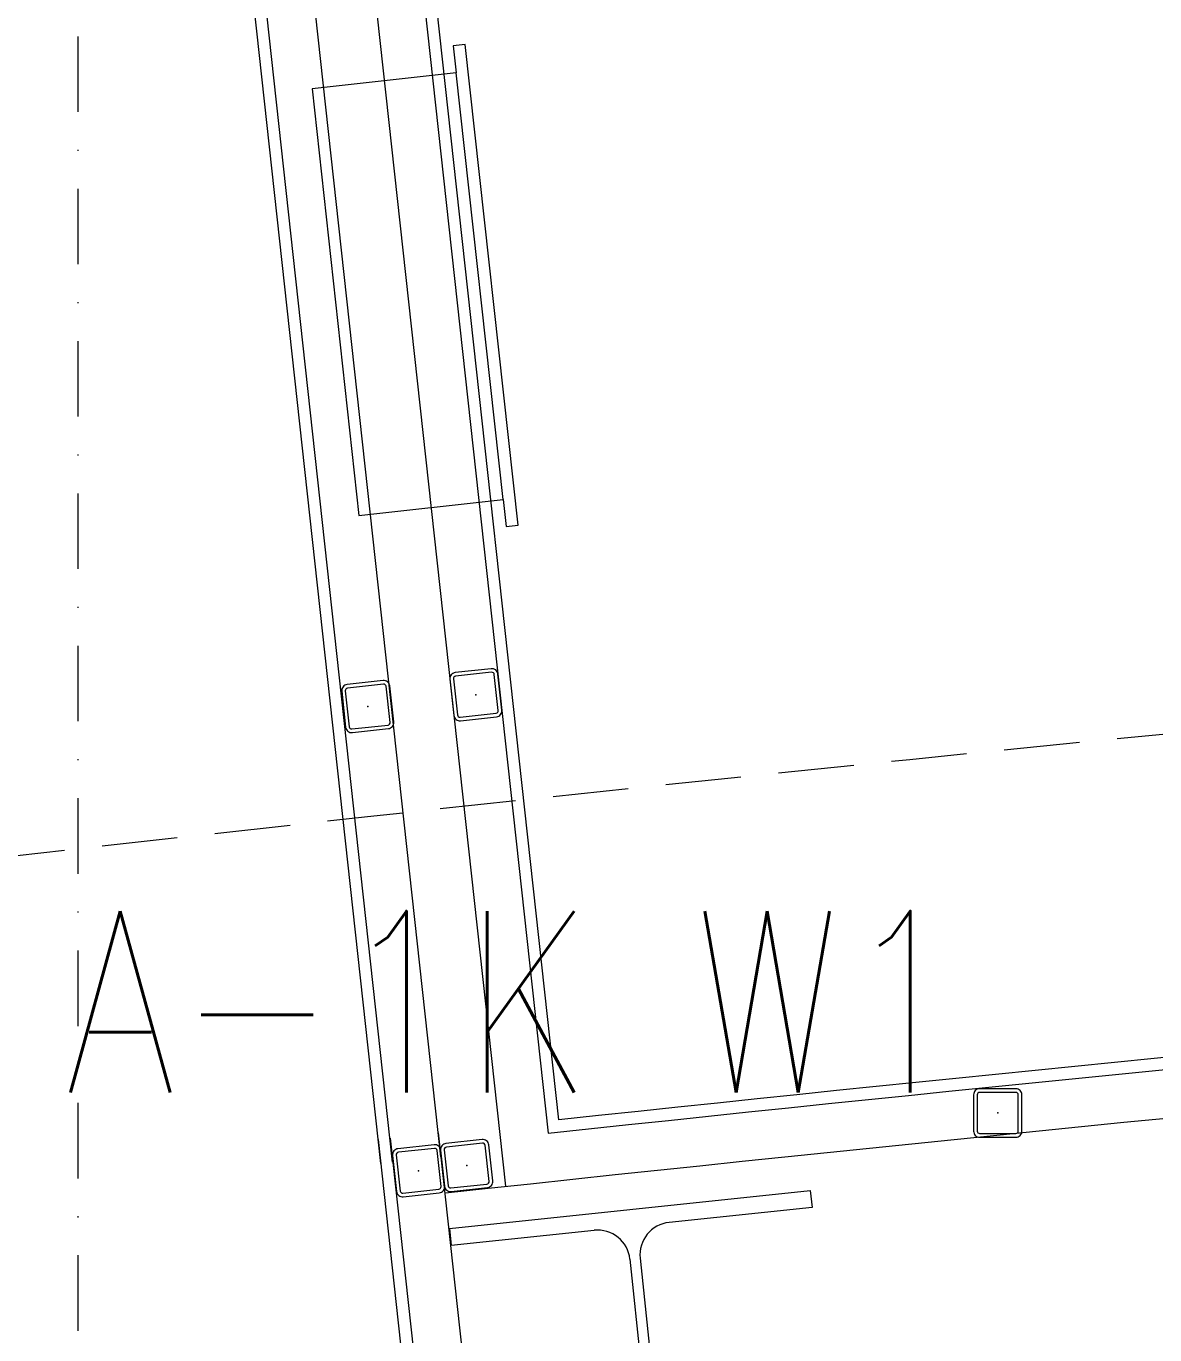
# Model space of a CAD drawing. Extents: x -2050 to 29725, y -1777 to 6820.
# Drawn here: x 9963.2 to 10056.5, y 1996.5 to 2104.7 of the extents above; entities that cross this region are included whole.
import ezdxf

# ---------------------------------------------------------------- set-up
doc = ezdxf.new("R2010")
doc.units = 0
doc.header["$LTSCALE"] = 25
doc.header["$MEASUREMENT"] = 0
for name, pattern in [('DASHDOT2', [0.5, 0.25, -0.125, 0, -0.125]), ('DOT2', [0.125, 0, -0.125]), ('HIDDEN', [0.375, 0.25, -0.125])]:
    doc.linetypes.add(name, pattern=pattern)
doc.layers.get('0').update_dxf_attribs({"color": 9, "lineweight": 9})
for name, color, linetype, lineweight in [('05V', 9, 'Continuous', 9), ('06D', 9, 'Continuous', 9), ('10', 9, 'Continuous', 9), ('11', 9, 'Continuous', 9), ('20', 9, 'DOT2', 9), ('24', 9, 'DASHDOT2', 9), ('E-YAZI', 7, 'Continuous', 30)]:
    doc.layers.add(name, color=color, linetype=linetype, lineweight=lineweight)
doc.styles.add('E-YAZI', font='txttw.shx')

# ---------------------------------------------------------------- blocks, each defined once
blk = doc.blocks.new('v-ak-kagıt kutusu-p-s')
blk.add_line((-177.5, -10), (177.5, -10))
blk.add_lwpolyline([(-200, 0), (200, 0), (200, -10), (177.5, -10), (177.5, -130), (-177.5, -130), (-177.5, -10), (-200, -10), (-200, 0)], close=True)
blk = doc.blocks.new('A$C74064896')
at = {"layer": '05V', "linetype": 'Continuous', "xscale": -0.0999999999985448, "yscale": 0.0999999999985448, "zscale": 0.0999999999985448, "rotation": 276.2585252953874}
blk.add_blockref('v-ak-kagıt kutusu-p-s', (-465.82, -146.71), dxfattribs=at)
blk = doc.blocks.new('Prf-40x40')
for points in [[(1.5, -2), (-1.5, -2, -0.414214), (-2, -1.5), (-2, 1.5, -0.414214), (-1.5, 2), (1.5, 2, -0.414214), (2, 1.5), (2, -1.5, -0.414214)], [(1.5, -1.7), (-1.5, -1.7, -0.414214), (-1.7, -1.5), (-1.7, 1.5, -0.414214), (-1.5, 1.7), (1.5, 1.7, -0.414214), (1.7, 1.5), (1.7, -1.5, -0.414214)]]:
    blk.add_lwpolyline(points, format="xyb", close=True)
blk.add_point((0, 0))
blk = doc.blocks.new('prf-300')
at = {"linetype": 'Continuous'}
for p, q in [((0, 29), (30, 29)), ((0, 29), (0, 27.6)), ((30, 29), (30, 27.6)), ((0, 27.6), (11.88, 27.6)), ((30, 27.6), (18.13, 27.6)), ((14.58, 24.9), (14.58, 4.1)), ((15.43, 24.9), (15.43, 4.1)), ((0, 1.4), (11.88, 1.4)), ((0, 0), (0, 1.4)), ((30, 1.4), (18.13, 1.4)), ((30, 0), (30, 1.4)), ((0, 0), (30, 0))]:
    blk.add_line(p, q, dxfattribs=at)
for centre, start, end in [((11.88, 24.9), 0, 90), ((18.13, 24.9), 90, 180), ((11.88, 4.1), 270, 0), ((18.13, 4.1), 180, 270)]:
    blk.add_arc(centre, 2.7, start, end, dxfattribs=at)

msp = doc.modelspace()

# ---------------------------------------------------------------- linework, layer by layer
at = {"layer": '06D'}
for points in [[(9997.87, 2008.2), (9997.87, 2008.2, -0.009041), (10222.5, 2028.5), (10222.5, 2235), (10242.5, 2235), (10242.5, 2029.91)], [(9997.25, 2013.17), (10003.24, 1958.49, -0.029197), (10724.29, 1994.45, -0.029197)]]:
    msp.add_lwpolyline(points, format="xyb", dxfattribs=at)
for points in [[(9997.47, 2011.18), (9973.51, 2230.13)], [(9991.74, 2109.81), (10002.82, 2008.76)]]:
    msp.add_lwpolyline(points, dxfattribs=at)
at = {"layer": '11'}
for points in [[(9992.5, 2010.64), (9967.4, 2240), (10052.5, 2240)], [(9993.49, 2010.75), (9968.51, 2239), (10051.5, 2239), (10051.5, 2231), (9995.71, 2231)], [(9995.71, 2110.25), (10006.36, 2013.14)], [(10002.27, 2013.71), (10002.28, 2013.71), (10002.28, 2013.71)]]:
    msp.add_lwpolyline(points, dxfattribs=at)
for points in [[(10006.36, 2013.14, -0.008533), (10218.5, 2032.22), (10218.5, 2231), (10143.5, 2231), (10143.5, 2239), (10321.5, 2239), (10321.5, 2231), (10246.5, 2231), (10246.5, 2034.2)], [(10217.5, 2230), (10217.5, 2033.15, 0.008456), (10007.23, 2014.24, 0.008495)], [(10007.23, 2014.24, 0.00004), (10007.23, 2014.24), (9996.68, 2110.55)], [(9992.28, 2012.62), (9998.81, 1952.98, -0.029399), (10724.25, 1989.45, -0.029399)], [(9993.28, 2012.73), (9999.7, 1954.08, -0.029359), (10724.25, 1990.45, -0.029359)]]:
    msp.add_lwpolyline(points, format="xyb", dxfattribs=at)
at = {"layer": '20', "linetype": 'HIDDEN', "lineweight": 0}
for points in [[(7497.5, 1433.22, -0.101512), (9968.66, 2228.47, -0.101512)], [(7129.5, 979.76, -0.152644), (10705.5, 2076.19, -0.10573)]]:
    msp.add_lwpolyline(points, format="xyb", dxfattribs=at)
at = {"layer": '24'}
msp.add_lwpolyline([(9967.5, 195), (9967.5, 4035)], dxfattribs=at)

# ---------------------------------------------------------------- block references
msp.add_blockref('A$C74064896', (10467.5, 2230))
at = {"layer": '10', "xscale": -1, "rotation": 96.25982961374353}
for p in [(10000.37, 2049.4), (9991.43, 2048.42), (9995.64, 2010.03), (9999.61, 2010.46)]:
    msp.add_blockref('Prf-40x40', p, dxfattribs=at)
at = {"layer": '10', "xscale": -1}
msp.add_blockref('Prf-40x40', (10043.52, 2014.81), dxfattribs=at)
at = {"layer": '10', "linetype": 'Continuous', "rotation": 5.99605274372861}
msp.add_blockref('prf-300', (10001.21, 1976.42), dxfattribs=at)

# ---------------------------------------------------------------- texts
at = {"layer": 'E-YAZI', "color": 6, "style": 'E-YAZI', "width": 0.8}
msp.add_text('A-1K W1', height=15, dxfattribs=at).set_placement((9966.34, 2016.5))

doc.saveas('drawing.dxf')
